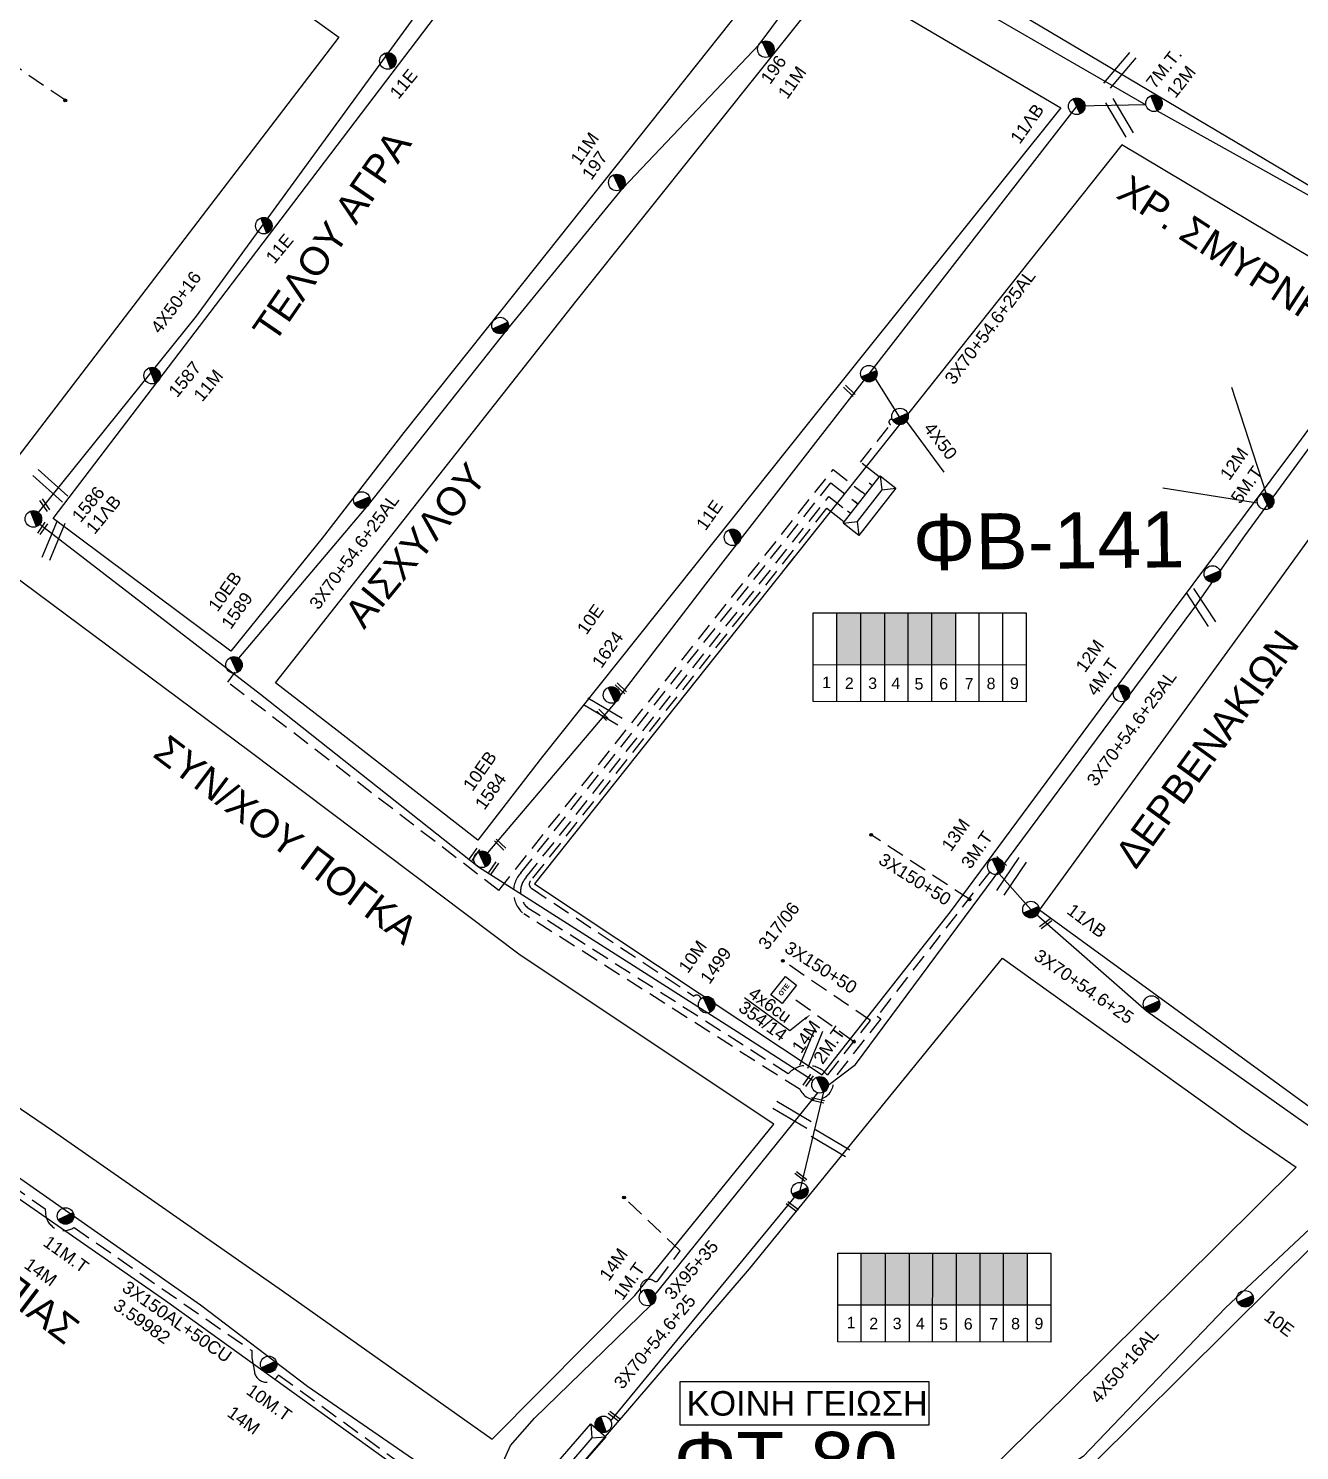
# Model space of a CAD drawing. Header units: millimetres. Extents: x 408 to 3042, y 742 to 1820.
# Drawn here: x 823.7 to 1004.8, y 961.3 to 1163.9 of the extents above; entities that cross this region are included whole.
import ezdxf
from ezdxf import colors
from ezdxf.entities.mleader import LeaderData, LeaderLine
from ezdxf.math import Vec2, Vec3

# ---------------------------------------------------------------- set-up
doc = ezdxf.new("R2010")
doc.units = ezdxf.units.MM
doc.linetypes.add('DASHED', pattern=[19.05, 12.7, -6.35])
for name, color, linetype in [('Pillar OTE', 7, 'Continuous'), ('Άγνωστα', 7, 'Continuous'), ('Γυμνά εναέρια ΧΤ και ΦΟΠ (3Φ)   4x50+16AL', 7, 'Continuous'), ('Επιγραφές - Σχήματα', 7, 'Continuous'), ('Καλώδια ΧΤ   3x150AL+50CU', 7, 'DASHED'), ('Καλώδια ΧΤ   3x150AL+50XLPE', 7, 'DASHED'), ('Μηχανική τομή', 7, 'Continuous'), ('Στύλος ΦΜ', 7, 'Continuous'), ('Στύλος ΦΜ @ 1', 7, 'Continuous'), ('Συνδέσεις', 7, 'Continuous'), ('Συνεστραμμένα ΧΤ   3x70+54.6+25 AL', 7, 'SYN_LINE'), ('Τομή', 7, 'Continuous'), ('Υποσταθμός εναέριος 2 στύλων', 7, 'Continuous'), ('Υποσταθμός πόλεως', 7, 'Continuous'), ('Υπόβαθρο ΔΕΗ', 7, 'Continuous'), ('Υπόγεια καλώδια Παροχών ΧΤ   4x50AL', 7, 'DASHED'), ('Υπόγεια καλώδια Παροχών ΧΤ   4x6', 7, 'DASHED')]:
    doc.layers.add(name, color=color, linetype=linetype)
doc.styles.add('arial', font='arial.ttf')
doc.styles.get("Standard").update_dxf_attribs({"font": 'arial.ttf'})
doc.linetypes.add('SYN_LINE', pattern='A,0.5,-0.0001,["/\\/\\/\\/",Standard,S=0.1,R=0,X=0,Y=-0.05],-0.25', length=0.7501)

# ---------------------------------------------------------------- blocks, each defined once
blk = doc.blocks.new('ΤΟΜΗ')
at = {"layer": 'Τομή', "ltscale": 40}
for p, q in [((-5.68, 0), (5.68, 0)), ((5.68, -2.33), (-5.68, -2.33))]:
    blk.add_line(p, q, dxfattribs=at)
blk = doc.blocks.new('ΜΗΧΑΝΙΚΗ ΤΟΜΗ')
at = {"layer": 'Μηχανική τομή', "ltscale": 40}
for p, q in [((-1.89, 0.78), (1.89, 0.78)), ((1.89, 0), (-1.89, 0))]:
    blk.add_line(p, q, dxfattribs=at)
blk = doc.blocks.new('ΥΠΑΡΧΩΝ ΤΣΙΜΕΝΤΕΝΙΟΣ ΣΤΥΛΟΣ')
at = {"layer": 'Στύλος ΦΜ'}
blk.add_hatch(color=7, dxfattribs=at).paths.add_polyline_path([(-1.29, -2.28, 0.574793), (2.62, 0, 0.268822), (1.3, 2.27)])
at = {"layer": 'Στύλος ΦΜ', "color": 7}
blk.add_line((-1.29, -2.28), (1.3, 2.27), dxfattribs=at)
blk.add_circle((0, 0), 2.62, dxfattribs=at)
at = {"layer": 'Στύλος ΦΜ', "flags": 4}
for tag, p in [('ΑΡΙΘΜΟΣ', (-4.68, 8.05)), ('ΤΥΠΟΣ', (-4.91, 3.03))]:
    blk.add_attdef(tag, p, '', height=4, dxfattribs=at)
blk = doc.blocks.new('ΥΠΟΣΤΑΘΜΟΣ ΕΝΑΕΡΙΟΣ ΕΠΙ 2 ΣΤΥΛΩΝ')
at = {"layer": 'Υποσταθμός εναέριος 2 στύλων', "linetype": 'Continuous'}
for points in [[(-11.97, -2.11, 0.574793), (-8.45, -0.07, 0.268822), (-9.64, 1.98)], [(9.68, -2.15, 0.574793), (13.19, -0.1, 0.268822), (12.01, 1.95)]]:
    blk.add_hatch(color=256, dxfattribs=at).paths.add_polyline_path(points)
for p, q in [((-11.97, -2.11), (-9.64, 1.98)), ((9.68, -2.15), (12.01, 1.95))]:
    blk.add_line(p, q, dxfattribs=at)
for centre in [(-10.81, -0.07), (10.84, -0.1)]:
    blk.add_circle(centre, 2.36, dxfattribs=at)
at = {"layer": 'Υποσταθμός πόλεως', "linetype": 'Continuous', "ltscale": 40}
blk.add_lwpolyline([(-8.57, 2.82), (8.57, 2.82), (8.57, -2.82), (-8.57, -2.82)], close=True, dxfattribs=at)
for points in [[(-5.75, 0), (-8.57, 2.82)], [(-8.57, -2.82), (-5.75, 0)], [(-5.75, 0), (5.75, 0)], [(5.75, 0), (8.57, 2.82)], [(8.57, -2.82), (5.75, 0)]]:
    blk.add_lwpolyline(points, dxfattribs=at)
at = {"layer": 'Υποσταθμός εναέριος 2 στύλων', "ltscale": 40, "flags": 1}
for tag, p in [('ΜΕΤΑΣΧΗΜΑΤΙΣΜΟΣ', (14.09, 2.51)), ('ΙΣΧΥΣ', (14.07, -0.28)), ('ΑΡΙΘΜΟΣ', (14.19, -3))]:
    blk.add_attdef(tag, p, '', height=1.8, dxfattribs=at)
blk = doc.blocks.new('ΥΠΟΣΤΑΘΜΟΣ ΠΟΛΕΩΣ 6 ΑΝΑΧΩΡΗΣΕΩΝ')
at = {"layer": 'Υποσταθμός πόλεως', "linetype": 'Continuous', "ltscale": 40}
for p, q in [((-8.18, -2.82), (-8.18, -4)), ((-5.01, -2.82), (-5.01, -4)), ((-1.74, -2.82), (-1.74, -4)), ((1.65, -2.82), (1.65, -4)), ((5.07, -2.82), (5.07, -4)), ((8.16, -2.82), (8.16, -4))]:
    blk.add_line(p, q, dxfattribs=at)
blk.add_lwpolyline([(-8.57, 2.82), (8.57, 2.82), (8.57, -2.82), (-8.57, -2.82)], close=True, dxfattribs=at)
for points in [[(-5.75, 0), (-8.57, 2.82)], [(5.75, 0), (8.57, 2.82)], [(-8.57, -2.82), (-5.75, 0)], [(-5.75, 0), (5.75, 0)], [(8.57, -2.82), (5.75, 0)]]:
    blk.add_lwpolyline(points, dxfattribs=at)
at = {"layer": 'Υποσταθμός πόλεως', "linetype": 'SYN_LINE', "ltscale": 40, "flags": 1}
for tag, p in [('ΜΕΤΑΣΧΗΜΑΤΙΣΜΟΣ', (9.64, 1.91)), ('ΙΣΧΥΣ', (9.62, -0.89)), ('ΑΡΙΘΜΟΣ', (9.74, -3.61))]:
    blk.add_attdef(tag, p, '', height=1.8, dxfattribs=at)
blk = doc.blocks.new('_ΣΥΝΔΕΣΗ')
at = {"layer": 'Συνδέσεις', "linetype": 'SYN_LINE', "ltscale": 40}
blk.add_hatch(color=256, dxfattribs=at).paths.add_polyline_path([(0.5, -0.01, 1), (-0.5, -0.01, 1)])
at = {"layer": 'Συνδέσεις'}
blk.add_circle((0, -0.01), 0.5, dxfattribs=at)
blk = doc.blocks.new('PILLAR ΟΤΕ')
at = {"layer": 'Pillar OTE', "ltscale": 40}
blk.add_lwpolyline([(-3.31, 2.02), (3.39, 2.02), (3.39, -1.99), (-3.31, -1.99)], close=True, dxfattribs=at)
at = {"layer": 'Pillar OTE', "insert": (-1.81, 0.71), "char_height": 1.3575, "width": 109.961, "attachment_point": 1}
blk.add_mtext('{\\fArial|b1|i0|c161|p34;OTE}', dxfattribs=at)

msp = doc.modelspace()

# ---------------------------------------------------------------- hatches: boundary and pattern name
at = {"layer": 'Καλώδια ΧΤ   3x150AL+50XLPE', "linetype": 'DASHED', "ltscale": 0.2}
h = msp.add_hatch(color=6, dxfattribs=at)
h.dxf.hatch_style = 1
h.paths.add_polyline_path([(942.32, 1080.62), (938.88, 1080.62), (938.88, 1073.26), (942.32, 1073.26)])
h = msp.add_hatch(color=62, dxfattribs=at)
h.dxf.hatch_style = 1
h.paths.add_polyline_path([(945.76, 1080.62), (942.32, 1080.62), (942.32, 1073.26), (945.76, 1073.25)])
h = msp.add_hatch(color=133, dxfattribs=at)
h.dxf.hatch_style = 1
h.paths.add_polyline_path([(949.06, 1080.62), (945.76, 1080.62), (945.76, 1073.25), (949.06, 1073.25)])
h = msp.add_hatch(color=1, dxfattribs=at)
h.dxf.hatch_style = 1
h.paths.add_polyline_path([(952.44, 1080.62), (949.06, 1080.62), (949.06, 1073.25), (952.44, 1073.25)])
h = msp.add_hatch(color=30, dxfattribs=at)
h.dxf.hatch_style = 1
h.paths.add_polyline_path([(955.84, 1080.62), (952.44, 1080.62), (952.44, 1073.25), (955.84, 1073.24)])
at = {"layer": 'Υπόγεια καλώδια Παροχών ΧΤ   4x6', "linetype": 'DASHED', "ltscale": 0.2}
h = msp.add_hatch(color=85, dxfattribs=at)
h.dxf.hatch_style = 1
h.paths.add_polyline_path([(945.82, 989.41), (942.38, 989.41), (942.38, 982.05), (945.82, 982.05)])
h = msp.add_hatch(color=6, dxfattribs=at)
h.dxf.hatch_style = 1
h.paths.add_polyline_path([(949.26, 989.41), (945.82, 989.41), (945.82, 982.05), (949.26, 982.04)])
h = msp.add_hatch(color=1, dxfattribs=at)
h.dxf.hatch_style = 1
h.paths.add_polyline_path([(952.56, 989.41), (949.26, 989.41), (949.26, 982.04), (952.55, 982.04)])
h = msp.add_hatch(color=173, dxfattribs=at)
h.dxf.hatch_style = 1
h.paths.add_polyline_path([(955.94, 989.41), (952.56, 989.41), (952.55, 982.04), (955.94, 982.04)])
h = msp.add_hatch(color=30, dxfattribs=at)
h.dxf.hatch_style = 1
h.paths.add_polyline_path([(959.34, 989.41), (955.94, 989.41), (955.94, 982.04), (959.34, 982.03)])
h = msp.add_hatch(color=2, dxfattribs=at)
h.dxf.hatch_style = 1
h.paths.add_polyline_path([(962.67, 989.41), (959.34, 989.41), (959.34, 982.03), (962.67, 982.03)])
h = msp.add_hatch(color=151, dxfattribs=at)
h.dxf.hatch_style = 1
h.paths.add_polyline_path([(966.06, 989.41), (962.67, 989.41), (962.67, 982.03), (966.06, 982.03)])

# ---------------------------------------------------------------- linework, layer by layer
at = {"layer": 'Pillar OTE', "ltscale": 40}
for points in [[(935.55, 1067.98), (935.55, 1080.62), (965.88, 1080.62), (965.88, 1067.95), (935.55, 1067.98)], [(938.88, 1067.98), (938.88, 1080.62)], [(942.32, 1067.98), (942.32, 1080.62)], [(945.76, 1067.97), (945.76, 1080.62)], [(949.06, 1067.97), (949.06, 1080.62)], [(952.44, 1067.97), (952.44, 1080.62)], [(955.84, 1067.96), (955.84, 1080.62)], [(959.18, 1067.96), (959.18, 1080.62)], [(962.56, 1067.96), (962.56, 1080.62)], [(935.55, 1073.26), (965.88, 1073.23)], [(939.05, 976.77), (939.05, 989.41), (969.38, 989.41), (969.38, 976.74), (939.05, 976.77)], [(942.38, 976.77), (942.38, 989.41)], [(945.82, 976.76), (945.82, 989.41)], [(949.26, 976.76), (949.26, 989.41)], [(952.55, 976.76), (952.56, 989.41)], [(955.94, 976.75), (955.94, 989.41)], [(959.34, 976.75), (959.34, 989.41)], [(962.67, 976.75), (962.67, 989.41)], [(966.06, 976.74), (966.06, 989.41)], [(939.05, 982.05), (969.38, 982.02)]]:
    msp.add_lwpolyline(points, dxfattribs=at)
at = {"layer": 'Άγνωστα', "color": 85, "linetype": 'DASHED', "ltscale": 0.2}
msp.add_lwpolyline([(829.03, 1153.62), (812.17, 1165.16), (813.36, 1169.64), (816.08, 1171.42), (830.52, 1192.07), (846.59, 1214.72), (855.16, 1226.59), (872.48, 1214.12), (885.55, 1205.65), (887.14, 1208.62)], dxfattribs=at)
at = {"layer": 'Άγνωστα', "color": 2}
msp.add_lwpolyline([(825.18, 1094.92), (847.65, 1122.89), (870.89, 1154.77), (886.63, 1176.35), (900, 1193.7), (904.86, 1199.8)], dxfattribs=at)
at = {"layer": 'Άγνωστα', "color": 1, "linetype": 'DASHED', "ltscale": 0.2}
msp.add_lwpolyline([(957.85, 1039.77), (943.85, 1048.97)], dxfattribs=at)
at = {"layer": 'Άγνωστα', "color": 6, "linetype": 'Continuous'}
msp.add_lwpolyline([(774.66, 1031.74), (799.6, 1015.82), (817.99, 1003.24), (848.23, 982.03), (863.47, 970.47), (888.5, 953.22), (888.57, 953.39)], dxfattribs=at)
at = {"layer": 'Άγνωστα', "color": 133, "linetype": 'DASHED', "ltscale": 0.2}
msp.add_lwpolyline([(937.6, 1014.81), (943.72, 1022.56), (931.21, 1031.06)], dxfattribs=at)
at = {"layer": 'Άγνωστα', "color": 173, "linetype": 'DASHED', "ltscale": 0.2}
msp.add_lwpolyline([(802.02, 1012.47), (802.02, 1011.5, 0.494834), (803.44, 1010.41, -0.196149), (805.57, 1010.16), (826.1, 995.72), (826.15, 995.06, 0.572265), (830.22, 993.05), (855.55, 975.51), (855.55, 974.49), (855.91, 972.49, 0.730574), (859.36, 972.07), (884.33, 953.94), (885.81, 953.15), (893.48, 945.44, 0.88954), (896.64, 943.16), (900.53, 939.31), (906.66, 945.64), (899.35, 953.24, -1.148629), (898.92, 959.39)], format="xyb", dxfattribs=at)
at = {"layer": 'Άγνωστα', "color": 6, "linetype": 'DASHED', "ltscale": 0.2}
msp.add_lwpolyline([(910.96, 983.76), (910.92, 984.38, -0.626529), (912.82, 985.45, 0.310926), (913.4, 985.45), (916.58, 989.73), (908.57, 997.33)], format="xyb", dxfattribs=at)
at = {"layer": 'Γυμνά εναέρια ΧΤ και ΦΟΠ (3Φ)   4x50+16AL', "color": 85, "ltscale": 40}
msp.add_lwpolyline([(1057.61, 1052.64), (1042.12, 1027.84), (1038.26, 1024.68), (1026.02, 1011.79), (1007.04, 993.58), (994.3, 981.62), (973.98, 960.44), (952.16, 945.95), (940.83, 935.68), (922.13, 917.07)], dxfattribs=at)
at = {"layer": 'Επιγραφές - Σχήματα', "color": 190}
msp.add_lwpolyline([(916.54, 964.92), (952.05, 964.92), (952.05, 971.09), (916.54, 971.09)], close=True, dxfattribs=at)
at = {"layer": 'Καλώδια ΧΤ   3x150AL+50XLPE', "color": 7, "linetype": 'DASHED', "ltscale": 0.2}
msp.add_line((932.89, 1088.67), (931.75, 1087.24), dxfattribs=at)
at = {"layer": 'Καλώδια ΧΤ   3x150AL+50XLPE', "color": 6, "linetype": 'DASHED', "ltscale": 0.2}
msp.add_lwpolyline([(944.5, 1100.36), (942.28, 1102.08), (946.55, 1107.45, -0.883172), (946.8, 1108.2)], format="xyb", dxfattribs=at)
at = {"layer": 'Καλώδια ΧΤ   3x150AL+50XLPE', "color": 62, "linetype": 'DASHED', "ltscale": 0.2}
msp.add_lwpolyline([(890.73, 1041.08), (938.39, 1101.05), (942.51, 1097.82)], dxfattribs=at)
at = {"layer": 'Καλώδια ΧΤ   3x150AL+50XLPE', "color": 1, "linetype": 'DASHED', "ltscale": 0.2}
msp.add_lwpolyline([(960.68, 1043.72), (944.63, 1023.15), (945.17, 1022.79), (938.39, 1014.19, -0.867679), (933.67, 1012.7), (894.3, 1037.75, -0.429849), (893.9, 1043.61), (938.05, 1099.16), (941.94, 1096.12)], format="xyb", dxfattribs=at)
at = {"layer": 'Καλώδια ΧΤ   3x150AL+50XLPE', "color": 133, "linetype": 'DASHED', "ltscale": 0.2}
msp.add_lwpolyline([(937.57, 1014.77, 0.455489), (931.97, 1014.96), (894.89, 1038.56, -0.427507), (894.66, 1042.96), (937.77, 1097.2), (940.42, 1095.14)], format="xyb", dxfattribs=at)
at = {"layer": 'Καλώδια ΧΤ   3x150AL+50XLPE', "color": 30, "linetype": 'DASHED', "ltscale": 0.2}
msp.add_lwpolyline([(939.47, 1093.92), (937.44, 1095.53), (895.27, 1042.47, 0.453652), (895.39, 1041.39), (918.55, 1026.03, -0.590991), (919.54, 1025.63)], format="xyb", dxfattribs=at)
at = {"layer": 'Συνεστραμμένα ΧΤ   3x70+54.6+25 AL', "color": 133, "linetype": 'SYN_LINE', "ltscale": 20}
msp.add_lwpolyline([(905.66, 1199.2), (915.61, 1193.06), (934.96, 1180.52), (949.36, 1172.44), (982.93, 1153.02)], dxfattribs=at)
at = {"layer": 'Συνεστραμμένα ΧΤ   3x70+54.6+25 AL', "color": 62, "ltscale": 20}
msp.add_lwpolyline([(853.69, 1074.17), (872.17, 1096), (891.86, 1120.85), (908.47, 1141.19), (927.82, 1161.62), (940.05, 1178.04)], dxfattribs=at)
at = {"layer": 'Συνεστραμμένα ΧΤ   3x70+54.6+25 AL', "color": 6, "linetype": 'SYN_LINE', "ltscale": 10}
for points in [[(982.93, 1153.02), (973.08, 1152.81), (973, 1152.7)], [(948.08, 1108.16), (943.73, 1115.04)], [(948.85, 1107.9), (954.13, 1100.67)]]:
    msp.add_lwpolyline(points, dxfattribs=at)
at = {"layer": 'Συνεστραμμένα ΧΤ   3x70+54.6+25 AL', "color": 6, "linetype": 'SYN_LINE', "ltscale": 20}
for points in [[(973, 1152.7), (920.17, 1084.71), (907.99, 1068.81)], [(913.03, 983.49), (936.2, 1012.24)], [(888.57, 953.39), (892.42, 962.01), (895.81, 965.9), (912.42, 982.01)]]:
    msp.add_lwpolyline(points, dxfattribs=at)
at = {"layer": 'Συνεστραμμένα ΧΤ   3x70+54.6+25 AL', "color": 2, "linetype": 'SYN_LINE', "ltscale": 20}
for points in [[(984.54, 1152.13), (1024.55, 1129.88), (1034.84, 1141.14)], [(937.29, 1013.56), (933.62, 998.31), (906.62, 965.45)]]:
    msp.add_lwpolyline(points, dxfattribs=at)
at = {"layer": 'Συνεστραμμένα ΧΤ   3x70+54.6+25 AL', "color": 173, "ltscale": 20}
msp.add_lwpolyline([(989.93, 1081.44), (997.03, 1091.59), (1024.27, 1128.74)], dxfattribs=at)
at = {"layer": 'Συνεστραμμένα ΧΤ   3x70+54.6+25 AL', "color": 173, "linetype": 'SYN_LINE', "ltscale": 15}
for points in [[(1000.05, 1097.7), (995.19, 1112.75)], [(998.84, 1096.27), (985.35, 1098.4)]]:
    msp.add_lwpolyline(points, dxfattribs=at)
at = {"layer": 'Συνεστραμμένα ΧΤ   3x70+54.6+25 AL', "color": 30, "linetype": 'SYN_LINE', "ltscale": 15}
msp.add_lwpolyline([(825.34, 1093.26), (856.8, 1069.04), (887.86, 1044.45), (924.72, 1021), (935.51, 1014.02)], dxfattribs=at)
at = {"layer": 'Συνεστραμμένα ΧΤ   3x70+54.6+25 AL', "color": 133, "ltscale": 20}
msp.add_lwpolyline([(937.67, 1013.33), (941.55, 1016.27), (979.96, 1068.09), (989.93, 1081.44)], dxfattribs=at)
at = {"layer": 'Συνεστραμμένα ΧΤ   3x70+54.6+25 AL', "color": 62, "linetype": 'DASHED', "ltscale": 0.2}
msp.add_lwpolyline([(890.73, 1041.08), (852.13, 1070.73), (853.19, 1072.18)], dxfattribs=at)
at = {"layer": 'Συνεστραμμένα ΧΤ   3x70+54.6+25 AL', "color": 27, "linetype": 'SYN_LINE', "ltscale": 20}
msp.add_lwpolyline([(907.31, 1067.85), (889.12, 1046.42)], dxfattribs=at)
at = {"layer": 'Συνεστραμμένα ΧΤ   3x70+54.6+25 AL', "color": 1, "linetype": 'SYN_LINE', "ltscale": 20}
msp.add_lwpolyline([(962.05, 1043.44), (966.56, 1038.35), (983.03, 1023.95), (1009.35, 1005.3)], dxfattribs=at)
at = {"layer": 'Υπόβαθρο ΔΕΗ'}
for points in [[(1085.64, 1216.45), (1046.34, 1248.24), (1024.05, 1266.21), (977.92, 1298.65), (955.27, 1315.59), (935.5, 1285.51), (918.13, 1259.33), (897.57, 1228.43), (887.72, 1212.67), (907.5, 1201.2), (941.63, 1179.89), (1002.78, 1143.56), (1024.03, 1130.86), (1042.87, 1157.56), (998.85, 1183.9)], [(902.97, 1193.55), (931.99, 1175.2), (910.74, 1148.47), (890.98, 1123.62), (877.22, 1106.31), (865.59, 1091.28), (852.57, 1075.19), (827.25, 1094.08), (851.89, 1126.39), (899.19, 1188.69), (902.97, 1193.55)], [(821, 1101.23), (788.05, 1128.9), (830.25, 1189.79), (867.97, 1162.65), (821, 1101.23)], [(858.91, 1070.66), (901.76, 1125.02), (938.83, 1171.45), (970.84, 1152.6), (934.85, 1107.71), (896.96, 1060.16), (887.74, 1048.26), (867.71, 1063.85), (858.91, 1070.66)], [(895.82, 1042.04), (936.81, 1014.83), (955.08, 1038.01), (986.02, 1079.81), (1004.44, 1104.46), (1018.72, 1123.88), (979.5, 1147.31), (895.82, 1042.04)], [(967.78, 1038.27), (999.82, 1082.35), (1022.12, 1113.18), (1026.65, 1119.05), (1049.66, 1102.8), (1083.64, 1079.74), (1049.35, 1046.2), (1015.01, 1012.16), (1010.89, 1006.81), (977.25, 1031.36), (967.78, 1038.27)], [(889.79, 962.91), (910.1, 983.36), (929.94, 1007.77), (893.8, 1031.86), (855.13, 1060.98), (820.97, 1086.36), (783.64, 1036.46), (827.17, 1006.86), (859.92, 984.01), (889.79, 962.91)], [(962.52, 1031.42), (996.95, 1006.73), (1004.34, 1001.64), (971.66, 969.28), (927.96, 926.32), (899.58, 955.85), (926.47, 987.17), (962.52, 1031.42)], [(745.26, 934.71), (778.19, 973.05), (800.43, 999.79), (806.85, 1007.94), (843.23, 982.64), (882.22, 954.62), (885.15, 952.49), (856.56, 919.52), (847.96, 909.35), (822.56, 933.87), (810.19, 945.67), (785.23, 916.6), (776.67, 906.67), (753.67, 927.18), (745.26, 934.71)], [(1020.59, 890.46), (990.44, 919.65), (962.64, 946.69), (1007.42, 991.16), (1022.22, 1005.21), (1051.23, 976.07), (1079.22, 947.92), (1041.67, 910.69), (1020.59, 890.46)]]:
    msp.add_lwpolyline(points, dxfattribs=at)
at = {"layer": 'Υπόγεια καλώδια Παροχών ΧΤ   4x6', "color": 133, "linetype": 'DASHED', "ltscale": 0.2}
msp.add_lwpolyline([(941.32, 1019.53), (932.05, 1026.18)], dxfattribs=at)

# ---------------------------------------------------------------- block references
at = {"layer": 'Pillar OTE', "xscale": 0.5, "yscale": 0.5, "zscale": 0.5, "rotation": 52.00000000000001}
msp.add_blockref('PILLAR ΟΤΕ', (931.33, 1026.88), dxfattribs=at)
at = {"layer": 'Μηχανική τομή'}
for p, xscale, yscale, zscale, rotation in [((940.55, 1112.13), 0.4999999999999999, 0.4999999999999999, 0.4999999999999999, 316.0589841585902), ((826.22, 1096.09), 0.5, 0.5, 0.5, 124.0427767753249), ((825.59, 1092.77), 0.5, 0.5, 0.5, 235.1383027284685), ((908, 1069.74), 0.4999999999999999, 0.4999999999999999, 0.4999999999999999, 316.0589841585902), ((905.39, 1065.96), 0.4999999999999999, 0.4999999999999999, 0.4999999999999999, 316.0589841585902), ((890.79, 1047.47), 0.4999999999999999, 0.4999999999999999, 0.4999999999999999, 316.0589841585902), ((887.12, 1046.34), 0.5, 0.5, 0.5, 235.1383027284685), ((962.12, 1045), 0.4999999999999999, 0.4999999999999999, 0.4999999999999999, 316.0589841585902), ((889.84, 1044.4), 0.5, 0.5, 0.5, 235.1383027284685), ((968.55, 1036.51), 0.5, 0.5, 0.5, 217.0815828825905), ((934.66, 1014.13), 0.5, 0.5, 0.5, 235.1383027284685), ((936.23, 1011.37), 0.4999999999999999, 0.4999999999999999, 0.4999999999999999, 166.0160698000379), ((933.89, 1000.48), 0.5, 0.5, 0.5, 142.9193358238527), ((932.67, 996.19), 0.5, 0.5, 0.5, 142.9193358238527), ((907.32, 966.31), 0.5, 0.5, 0.5, 142.9193358238527)]:
    msp.add_blockref('ΜΗΧΑΝΙΚΗ ΤΟΜΗ', p, dxfattribs=dict(at, xscale=xscale, yscale=yscale, zscale=zscale, rotation=rotation))
at = {"layer": 'Στύλος ΦΜ @ 1', "ltscale": 40}
ref = msp.add_blockref('ΥΠΑΡΧΩΝ ΤΣΙΜΕΝΤΕΝΙΟΣ ΣΤΥΛΟΣ', (928.78, 1160.94), dxfattribs=dict(at, xscale=0.4499999999998183, yscale=0.4499999999998183, zscale=0.4499999999998183, rotation=54.67093017452785))
ref.add_attrib('ΤΥΠΟΣ', '196', (929.4, 1155.8), dxfattribs={"layer": 'Στύλος ΦΜ', "height": 1.8, "rotation": 54.6709, "flags": 4})
ref.add_attrib('ΑΡΙΘΜΟΣ', '11M', (931.84, 1153.69), dxfattribs={"layer": 'Στύλος ΦΜ', "height": 1.8, "rotation": 54.6709, "flags": 4})
ref = msp.add_blockref('ΥΠΑΡΧΩΝ ΤΣΙΜΕΝΤΕΝΙΟΣ ΣΤΥΛΟΣ', (874.93, 1159.26), dxfattribs=dict(at, xscale=0.449999999999818, yscale=0.449999999999818, zscale=0.449999999999818, rotation=50.53465624597402))
ref.add_attrib('ΤΥΠΟΣ', '11E', (876.44, 1153.7), dxfattribs={"layer": 'Στύλος ΦΜ', "height": 1.8, "rotation": 50.5347, "flags": 4})
ref = msp.add_blockref('ΥΠΑΡΧΩΝ ΤΣΙΜΕΝΤΕΝΙΟΣ ΣΤΥΛΟΣ', (984.09, 1153.22), dxfattribs=dict(at, xscale=0.449999999999818, yscale=0.449999999999818, zscale=0.449999999999818, rotation=51.61501838480779))
ref.add_attrib('ΤΥΠΟΣ', '7M.T.', (984.22, 1155.18), dxfattribs={"layer": 'Στύλος ΦΜ', "height": 1.8, "rotation": 51.615, "flags": 4})
ref.add_attrib('ΑΡΙΘΜΟΣ', '12M', (987.13, 1153.83), dxfattribs={"layer": 'Στύλος ΦΜ', "height": 1.8, "rotation": 51.615, "flags": 4})
ref = msp.add_blockref('ΥΠΑΡΧΩΝ ΤΣΙΜΕΝΤΕΝΙΟΣ ΣΤΥΛΟΣ', (973.08, 1152.8), dxfattribs=dict(at, xscale=0.4499999999998183, yscale=0.4499999999998183, zscale=0.4499999999998183, rotation=54.67093017452785))
ref.add_attrib('ΤΥΠΟΣ', '11ΛΒ', (964.97, 1147.3), dxfattribs={"layer": 'Στύλος ΦΜ', "height": 1.8, "rotation": 54.6709, "flags": 4})
ref = msp.add_blockref('ΥΠΑΡΧΩΝ ΤΣΙΜΕΝΤΕΝΙΟΣ ΣΤΥΛΟΣ', (907.56, 1141.94), dxfattribs=dict(at, xscale=0.4499999999998183, yscale=0.4499999999998183, zscale=0.4499999999998183, rotation=54.67093017452785))
ref.add_attrib('ΤΥΠΟΣ', '197', (903.93, 1142.16), dxfattribs={"layer": 'Στύλος ΦΜ', "height": 1.8, "rotation": 54.6709, "flags": 4})
ref.add_attrib('ΑΡΙΘΜΟΣ', '11M', (902.29, 1144.27), dxfattribs={"layer": 'Στύλος ΦΜ', "height": 1.8, "rotation": 54.6709, "flags": 4})
ref = msp.add_blockref('ΥΠΑΡΧΩΝ ΤΣΙΜΕΝΤΕΝΙΟΣ ΣΤΥΛΟΣ', (857.26, 1135.79), dxfattribs=dict(at, xscale=0.449999999999818, yscale=0.449999999999818, zscale=0.449999999999818, rotation=50.53465624597402))
ref.add_attrib('ΤΥΠΟΣ', '11E', (858.77, 1130.23), dxfattribs={"layer": 'Στύλος ΦΜ', "height": 1.8, "rotation": 50.5347, "flags": 4})
at = {"layer": 'Στύλος ΦΜ @ 1', "ltscale": 40, "xscale": 0.4499999999998183, "yscale": 0.4499999999998183, "zscale": 0.4499999999998183, "rotation": 323.0229810481194}
for p in [(890.92, 1121.56), (943.47, 1114.71), (947.9, 1108.61), (871.23, 1096.71), (992.41, 1086.17), (983.74, 1024.89), (933.62, 998.31)]:
    msp.add_blockref('ΥΠΑΡΧΩΝ ΤΣΙΜΕΝΤΕΝΙΟΣ ΣΤΥΛΟΣ', p, dxfattribs=at)
at = {"layer": 'Στύλος ΦΜ @ 1', "ltscale": 40}
ref = msp.add_blockref('ΥΠΑΡΧΩΝ ΤΣΙΜΕΝΤΕΝΙΟΣ ΣΤΥΛΟΣ', (841.35, 1114.43), dxfattribs=dict(at, xscale=0.449999999999818, yscale=0.449999999999818, zscale=0.449999999999818, rotation=50.53465624597402))
ref.add_attrib('ΤΥΠΟΣ', '1587', (844.91, 1111.19), dxfattribs={"layer": 'Στύλος ΦΜ', "height": 1.8, "rotation": 50.5347, "flags": 4})
ref.add_attrib('ΑΡΙΘΜΟΣ', '11M', (848.48, 1110.58), dxfattribs={"layer": 'Στύλος ΦΜ', "height": 1.8, "rotation": 50.5347, "flags": 4})
ref = msp.add_blockref('ΥΠΑΡΧΩΝ ΤΣΙΜΕΝΤΕΝΙΟΣ ΣΤΥΛΟΣ', (999.99, 1096.52), dxfattribs=dict(at, xscale=0.4499999999998183, yscale=0.4499999999998183, zscale=0.4499999999998183, rotation=54.67093017452785))
ref.add_attrib('ΤΥΠΟΣ', '5M.T', (996.37, 1096.02), dxfattribs={"layer": 'Στύλος ΦΜ', "height": 1.8, "rotation": 54.6709, "flags": 4})
ref.add_attrib('ΑΡΙΘΜΟΣ', '12M', (994.81, 1099.36), dxfattribs={"layer": 'Στύλος ΦΜ', "height": 1.8, "rotation": 54.6709, "flags": 4})
ref = msp.add_blockref('ΥΠΑΡΧΩΝ ΤΣΙΜΕΝΤΕΝΙΟΣ ΣΤΥΛΟΣ', (824.43, 1094.01), dxfattribs=dict(at, xscale=0.449999999999818, yscale=0.449999999999818, zscale=0.449999999999818, rotation=50.53465624597402))
ref.add_attrib('ΤΥΠΟΣ', '1586', (831.15, 1093.38), dxfattribs={"layer": 'Στύλος ΦΜ', "height": 1.8, "rotation": 50.5347, "flags": 4})
ref.add_attrib('ΑΡΙΘΜΟΣ', '11ΛΒ', (833.15, 1091.7), dxfattribs={"layer": 'Στύλος ΦΜ', "height": 1.8, "rotation": 50.5347, "flags": 4})
ref = msp.add_blockref('ΥΠΑΡΧΩΝ ΤΣΙΜΕΝΤΕΝΙΟΣ ΣΤΥΛΟΣ', (924.03, 1091.39), dxfattribs=dict(at, xscale=0.4499999999998183, yscale=0.4499999999998183, zscale=0.4499999999998183, rotation=54.67093017452785))
ref.add_attrib('ΤΥΠΟΣ', '11E', (920.19, 1092.22), dxfattribs={"layer": 'Στύλος ΦΜ', "height": 1.8, "rotation": 54.6709, "flags": 4})
ref = msp.add_blockref('ΥΠΑΡΧΩΝ ΤΣΙΜΕΝΤΕΝΙΟΣ ΣΤΥΛΟΣ', (853.01, 1073.21), dxfattribs=dict(at, xscale=0.4499999999998183, yscale=0.4499999999998183, zscale=0.4499999999998183, rotation=54.67093017452785))
ref.add_attrib('ΤΥΠΟΣ', '1589', (852.55, 1078.17), dxfattribs={"layer": 'Στύλος ΦΜ', "height": 1.8, "rotation": 54.6709, "flags": 4})
ref.add_attrib('ΑΡΙΘΜΟΣ', '10EB', (850.67, 1080.65), dxfattribs={"layer": 'Στύλος ΦΜ', "height": 1.8, "rotation": 54.6709, "flags": 4})
ref = msp.add_blockref('ΥΠΑΡΧΩΝ ΤΣΙΜΕΝΤΕΝΙΟΣ ΣΤΥΛΟΣ', (906.81, 1068.92), dxfattribs=dict(at, xscale=0.4499999999998183, yscale=0.4499999999998183, zscale=0.4499999999998183, rotation=54.67093017452785))
ref.add_attrib('ΤΥΠΟΣ', '1624', (905.36, 1072.61), dxfattribs={"layer": 'Στύλος ΦΜ', "height": 1.8, "rotation": 54.6709, "flags": 4})
ref.add_attrib('ΑΡΙΘΜΟΣ', '10E', (903.22, 1077.37), dxfattribs={"layer": 'Στύλος ΦΜ', "height": 1.8, "rotation": 54.6709, "flags": 4})
ref = msp.add_blockref('ΥΠΑΡΧΩΝ ΤΣΙΜΕΝΤΕΝΙΟΣ ΣΤΥΛΟΣ', (979.46, 1069.15), dxfattribs=dict(at, xscale=0.4499999999998183, yscale=0.4499999999998183, zscale=0.4499999999998183, rotation=54.67093017452785))
ref.add_attrib('ΤΥΠΟΣ', '4M.T', (975.83, 1068.65), dxfattribs={"layer": 'Στύλος ΦΜ', "height": 1.8, "rotation": 54.6709, "flags": 4})
ref.add_attrib('ΑΡΙΘΜΟΣ', '12M', (974.27, 1072), dxfattribs={"layer": 'Στύλος ΦΜ', "height": 1.8, "rotation": 54.6709, "flags": 4})
ref = msp.add_blockref('ΥΠΑΡΧΩΝ ΤΣΙΜΕΝΤΕΝΙΟΣ ΣΤΥΛΟΣ', (888.36, 1045.52), dxfattribs=dict(at, xscale=0.4499999999998183, yscale=0.4499999999998183, zscale=0.4499999999998183, rotation=54.67093017452785))
ref.add_attrib('ΤΥΠΟΣ', '1584', (888.69, 1052.41), dxfattribs={"layer": 'Στύλος ΦΜ', "height": 1.8, "rotation": 54.6709, "flags": 4})
ref.add_attrib('ΑΡΙΘΜΟΣ', '10EB', (886.99, 1055.09), dxfattribs={"layer": 'Στύλος ΦΜ', "height": 1.8, "rotation": 54.6709, "flags": 4})
ref = msp.add_blockref('ΥΠΑΡΧΩΝ ΤΣΙΜΕΝΤΕΝΙΟΣ ΣΤΥΛΟΣ', (961.55, 1044.51), dxfattribs=dict(at, xscale=0.4499999999998183, yscale=0.4499999999998183, zscale=0.4499999999998183, rotation=54.67093017452785))
ref.add_attrib('ΤΥΠΟΣ', '3M.T', (957.93, 1044.01), dxfattribs={"layer": 'Στύλος ΦΜ', "height": 1.8, "rotation": 54.6709, "flags": 4})
ref.add_attrib('ΑΡΙΘΜΟΣ', '13M', (955.15, 1046.49), dxfattribs={"layer": 'Στύλος ΦΜ', "height": 1.8, "rotation": 54.6709, "flags": 4})
ref = msp.add_blockref('ΥΠΑΡΧΩΝ ΤΣΙΜΕΝΤΕΝΙΟΣ ΣΤΥΛΟΣ', (966.56, 1038.35), dxfattribs=dict(at, xscale=0.4499999999998183, yscale=0.4499999999998183, zscale=0.4499999999998183, rotation=323.0229810481194))
ref.add_attrib('ΤΥΠΟΣ', '11ΛΒ', (971.52, 1037.9), dxfattribs={"layer": 'Στύλος ΦΜ', "height": 1.8, "rotation": 323.023, "flags": 4})
ref = msp.add_blockref('ΥΠΑΡΧΩΝ ΤΣΙΜΕΝΤΕΝΙΟΣ ΣΤΥΛΟΣ', (920.36, 1024.79), dxfattribs=dict(at, xscale=0.4499999999998183, yscale=0.4499999999998183, zscale=0.4499999999998183, rotation=54.67093017452785))
ref.add_attrib('ΤΥΠΟΣ', '1499', (920.76, 1027.6), dxfattribs={"layer": 'Στύλος ΦΜ', "height": 1.8, "rotation": 54.6709, "flags": 4})
ref.add_attrib('ΑΡΙΘΜΟΣ', '10M', (917.68, 1029.14), dxfattribs={"layer": 'Στύλος ΦΜ', "height": 1.8, "rotation": 54.6709, "flags": 4})
ref = msp.add_blockref('ΥΠΑΡΧΩΝ ΤΣΙΜΕΝΤΕΝΙΟΣ ΣΤΥΛΟΣ', (936.5, 1013.38), dxfattribs=dict(at, xscale=0.4499999999998183, yscale=0.4499999999998183, zscale=0.4499999999998183, rotation=54.67093017452785))
ref.add_attrib('ΤΥΠΟΣ', '2M.T', (936.89, 1016.19), dxfattribs={"layer": 'Στύλος ΦΜ', "height": 1.8, "rotation": 54.6709, "flags": 4})
ref.add_attrib('ΑΡΙΘΜΟΣ', '14M', (933.82, 1017.74), dxfattribs={"layer": 'Στύλος ΦΜ', "height": 1.8, "rotation": 54.6709, "flags": 4})
ref = msp.add_blockref('ΥΠΑΡΧΩΝ ΤΣΙΜΕΝΤΕΝΙΟΣ ΣΤΥΛΟΣ', (829.02, 994.69), dxfattribs=dict(at, xscale=0.4499999999998183, yscale=0.4499999999998183, zscale=0.4499999999998183, rotation=324.4634972923545))
ref.add_attrib('ΤΥΠΟΣ', '11M.T', (825.67, 990.58), dxfattribs={"layer": 'Στύλος ΦΜ', "height": 1.8, "rotation": 324.4635, "flags": 4})
ref.add_attrib('ΑΡΙΘΜΟΣ', '14M', (822.96, 987.41), dxfattribs={"layer": 'Στύλος ΦΜ', "height": 1.8, "rotation": 324.4635, "flags": 4})
ref = msp.add_blockref('ΥΠΑΡΧΩΝ ΤΣΙΜΕΝΤΕΝΙΟΣ ΣΤΥΛΟΣ', (911.93, 983.08), dxfattribs=dict(at, xscale=0.4499999999998183, yscale=0.4499999999998183, zscale=0.4499999999998183, rotation=54.67093017452785))
ref.add_attrib('ΤΥΠΟΣ', '1M.T', (908.37, 982.54), dxfattribs={"layer": 'Στύλος ΦΜ', "height": 1.8, "rotation": 54.6709, "flags": 4})
ref.add_attrib('ΑΡΙΘΜΟΣ', '14M', (906.41, 985.29), dxfattribs={"layer": 'Στύλος ΦΜ', "height": 1.8, "rotation": 54.6709, "flags": 4})
ref = msp.add_blockref('ΥΠΑΡΧΩΝ ΤΣΙΜΕΝΤΕΝΙΟΣ ΣΤΥΛΟΣ', (997.07, 982.9), dxfattribs=dict(at, xscale=0.4499999999998183, yscale=0.4499999999998183, zscale=0.4499999999998183, rotation=323.0229810481194))
ref.add_attrib('ΤΥΠΟΣ', '10E', (999.6, 980.06), dxfattribs={"layer": 'Στύλος ΦΜ', "height": 1.8, "rotation": 323.023, "flags": 4})
ref = msp.add_blockref('ΥΠΑΡΧΩΝ ΤΣΙΜΕΝΤΕΝΙΟΣ ΣΤΥΛΟΣ', (857.95, 973.56), dxfattribs=dict(at, xscale=0.4499999999998183, yscale=0.4499999999998183, zscale=0.4499999999998183, rotation=324.4634972923545))
ref.add_attrib('ΤΥΠΟΣ', '10M.T', (854.6, 969.45), dxfattribs={"layer": 'Στύλος ΦΜ', "height": 1.8, "rotation": 324.4635, "flags": 4})
ref.add_attrib('ΑΡΙΘΜΟΣ', '14M', (851.89, 966.28), dxfattribs={"layer": 'Στύλος ΦΜ', "height": 1.8, "rotation": 324.4635, "flags": 4})
at = {"layer": 'Συνδέσεις', "xscale": 0.4, "yscale": 0.4, "zscale": 0.25}
for p in [(828.98, 1153.65), (943.8, 1049.01), (957.81, 1039.81), (931.22, 1031.05), (941.32, 1019.53), (908.58, 997.33)]:
    msp.add_blockref('_ΣΥΝΔΕΣΗ', p, dxfattribs=at)
at = {"layer": 'Τομή'}
for p, xscale, yscale, zscale, rotation in [((978.8, 1158.28), 0.4999999999999994, 0.4999999999999994, 0.4999999999999994, 49.7407358975006), ((979.69, 1151.45), 0.4999999999999994, 0.4999999999999994, 0.4999999999999994, 300.6901835467805), ((827.24, 1099.17), 0.4999999999999993, 0.4999999999999993, 0.4999999999999993, 318.1664484531876), ((826.76, 1091.18), 0.4999999999999994, 0.4999999999999994, 0.4999999999999994, 67.38504758495111), ((991.29, 1081.71), 0.4999999999999994, 0.4999999999999994, 0.4999999999999994, 303.2778690399871), ((905.86, 1067.08), 0.4999999999999994, 0.4999999999999994, 0.4999999999999994, 329.4126290737177), ((963.31, 1043.4), 0.4999999999999994, 0.4999999999999994, 0.4999999999999994, 55.84620503043816), ((934.72, 1018.8), 0.4999999999999994, 0.4999999999999994, 0.4999999999999994, 67.61072317720252), ((932.8, 1009.59), 0.4999999999999994, 0.4999999999999994, 0.4999999999999994, 329.4126290737177), ((938.29, 1005.57), 0.4999999999999994, 0.4999999999999994, 0.4999999999999994, 329.4126290737177)]:
    msp.add_blockref('ΤΟΜΗ', p, dxfattribs=dict(at, xscale=xscale, yscale=yscale, zscale=zscale, rotation=rotation))
at = {"layer": 'Υποσταθμός εναέριος 2 στύλων', "xscale": 0.4999999999999999, "yscale": 0.4999999999999999, "zscale": 0.4999999999999999, "rotation": 228.904611197332}
msp.add_blockref('ΥΠΟΣΤΑΘΜΟΣ ΕΝΑΕΡΙΟΣ ΕΠΙ 2 ΣΤΥΛΩΝ', (902.11, 960.91), dxfattribs=at)
at = {"layer": 'Υποσταθμός πόλεως', "xscale": 0.4999999999999997, "yscale": 0.4999999999999997, "zscale": 0.4999999999999997, "rotation": 232}
msp.add_blockref('ΥΠΟΣΤΑΘΜΟΣ ΠΟΛΕΩΣ 6 ΑΝΑΧΩΡΗΣΕΩΝ', (943.55, 1095.9), dxfattribs=at)

# ---------------------------------------------------------------- texts
at = {"ltscale": 40, "attachment_point": 1, "style": 'arial'}
for s, insert, char_height, width, rotation in [('ΤΕΛΟΥ ΑΓΡΑ', (855.46, 1121.16), 4, 94.4586, 55.459), ('ΧΡ. ΣΜΥΡΝΗΣ', (980.71, 1143.21), 4, 94.4586, 326.912), ('AIΣXYΛOY', (868.44, 1080.69), 4, 94.4586, 50.7146), ('ΦB-141', (949.68, 1094.69), 8, 46.4484, 0.6613), ('ΔΕΡΒΕΝΑΚΙΩΝ', (978.28, 1046.3), 4, 94.4586, 54), ('ΣΥΝ/ΧΟΥ ΠΟΓΚΑ', (843.66, 1063.46), 4, 94.4586, 323), ('ΟΛΥΜΠΙΑΣ', (808.11, 997.1), 4, 94.4586, 322.7312)]:
    msp.add_mtext(s, dxfattribs=dict(at, insert=insert, char_height=char_height, width=width, rotation=rotation))
at = {"ltscale": 30, "char_height": 1.63, "width": 11.2573, "attachment_point": 1}
for s, insert in [('1', (936.8, 1071.54)), ('2', (940.04, 1071.41)), ('3', (943.37, 1071.41)), ('4', (946.67, 1071.41)), ('5', (949.97, 1071.33)), ('6', (953.49, 1071.35)), ('7', (957.12, 1071.35)), ('8', (960.24, 1071.38)), ('9', (963.57, 1071.41)), ('1', (940.3, 980.33)), ('2', (943.53, 980.2)), ('3', (946.86, 980.2)), ('4', (950.17, 980.2)), ('5', (953.47, 980.12)), ('6', (956.99, 980.14)), ('7', (960.62, 980.14)), ('8', (963.73, 980.17)), ('9', (967.06, 980.2))]:
    msp.add_mtext(s, dxfattribs=dict(at, insert=insert))
at = {"ltscale": 40, "insert": (915.67, 963.93), "char_height": 8, "width": 46.4484, "attachment_point": 1, "style": 'arial'}
msp.add_mtext('ΦT-80', dxfattribs=at)
at = {"layer": 'Άγνωστα', "ltscale": 40, "char_height": 1.8, "width": 34.5395, "attachment_point": 1, "style": 'arial'}
for s, insert, rotation in [('4X50+16', (841.01, 1121.35), 53.6683), ('4X50', (952.59, 1108), 307.8829), ('3X150+50', (945.65, 1046.53), 327.6354), ('317/06', (927.56, 1033.57), 52), ('3X150+50', (932.25, 1033.96), 327.6354), ('3X70+54.6+25', (967.86, 1032.85), 325.1968), ('3X95+35', (914.16, 983.79), 49.0473), ('3.59982', (836.69, 983.03), 325.1166), ('3X70+54.6+25', (906.97, 971.05), 50.1113)]:
    msp.add_mtext(s, dxfattribs=dict(at, insert=insert, rotation=rotation))
at = {"layer": 'Γυμνά εναέρια ΧΤ και ΦΟΠ (3Φ)   4x50+16AL', "ltscale": 40, "insert": (974.87, 969.03), "char_height": 1.8, "width": 34.5395, "attachment_point": 1, "rotation": 49.0473, "style": 'arial'}
msp.add_mtext('4X50+16AL', dxfattribs=at)
at = {"layer": 'Επιγραφές - Σχήματα', "color": 190, "insert": (917.49, 969.75), "char_height": 3.5, "width": 35.1311, "attachment_point": 1}
msp.add_mtext('KOINH ΓΕΙΩΣΗ', dxfattribs=at)
at = {"layer": 'Καλώδια ΧΤ   3x150AL+50CU', "ltscale": 0.2, "insert": (837.94, 985.6), "char_height": 1.8, "width": 34.5395, "attachment_point": 1, "rotation": 325.1166, "style": 'arial'}
msp.add_mtext('3X150AL+50CU', dxfattribs=at)
at = {"layer": 'Συνεστραμμένα ΧΤ   3x70+54.6+25 AL', "ltscale": 20, "char_height": 1.8, "width": 34.5395, "attachment_point": 1, "style": 'arial'}
for insert, rotation in [((954.12, 1114.08), 52.9959), ((863.6, 1082.01), 53.6683), ((974.37, 1056.84), 53.6683)]:
    msp.add_mtext('3X70+54.6+25AL', dxfattribs=dict(at, insert=insert, rotation=rotation))
at = {"layer": 'Υπόγεια καλώδια Παροχών ΧΤ   4x50AL', "color": 7, "ltscale": 0.2, "char_height": 1.8, "attachment_point": 1, "rotation": 324}
for s, insert in [('354/14', (925.8, 1025.48)), ('4x6cu', (927.2, 1027.49))]:
    msp.add_mtext_dynamic_manual_height_columns(s, width=1.8, gutter_width=12.5, heights=[0.118], dxfattribs=dict(at, insert=insert))

# ---------------------------------------------------------------- leaders
at = {"layer": 'Υπόβαθρο ΔΕΗ'}
ml = msp.add_multileader_mtext('Standard', dxfattribs=at)
ml.set_content('', color=256)
ml.set_leader_properties()
ml.build(insert=Vec2(0, 0))
ml.multileader.update_dxf_attribs({"arrow_head_size": 1})
ctx = ml.context
ctx.base_point, ctx.arrow_head_size, ctx.plane_origin, ctx.plane_x_axis, ctx.plane_y_axis = Vec3(922.51, 1028.11), 1, Vec3(935.13, 1023.39), Vec3(0.809017, -0.587785), Vec3(0.587785, 0.809017)
ctx.text_align_type = 2
notes = []
notes.append((ctx, [(0, (1, 1, 0), (932.22, 1021.06), (-0.809017, 0.587785), 8, [(0, [(935.13, 1023.39)], 0, [])])]))
ctx.mtext.insert, ctx.mtext.text_direction, ctx.mtext.rotation, ctx.mtext.alignment, ctx.mtext.flow_direction = Vec3(925.3, 1028.55), Vec3(0.809017, -0.587785), 5.654867, 3, 5
for ctx, leaders in notes:
    for number, flags, end, landing, length, lines in leaders:
        leader = LeaderData()
        leader.index, (leader.has_last_leader_line, leader.has_dogleg_vector, leader.attachment_direction) = number, flags
        leader.last_leader_point, leader.dogleg_vector, leader.dogleg_length = Vec3(end), Vec3(landing), length
        for number, points, colour, breaks in lines:
            line = LeaderLine()
            line.index, line.vertices, line.color, line.breaks = number, Vec3.list(points), colors.encode_raw_color(colour), breaks
            leader.lines.append(line)
        ctx.leaders.append(leader)

doc.saveas('drawing.dxf')
